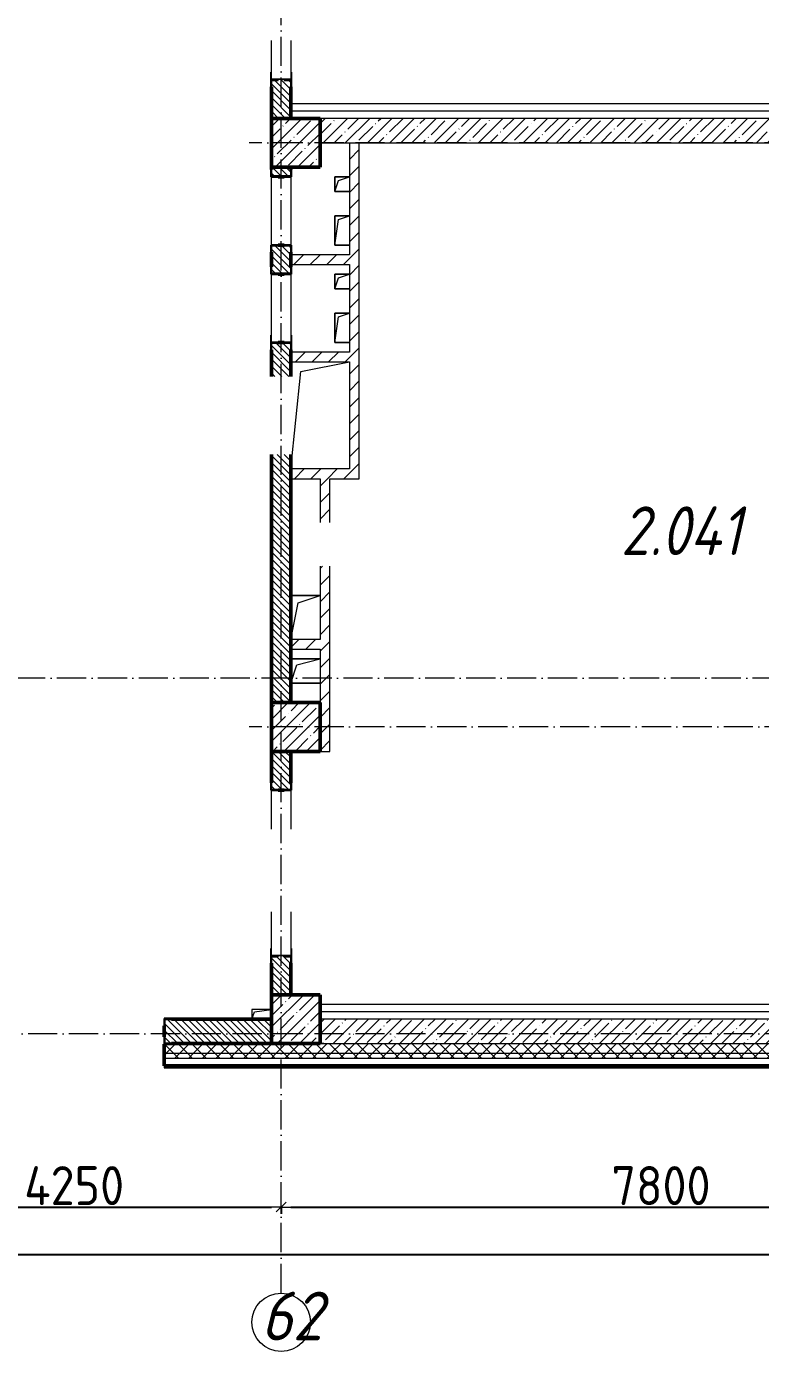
# Model space of a CAD drawing. Header units: millimetres. Extents: x -401725 to 250493, y 305116 to 802890.
# Drawn here: x 75144 to 82679, y 453933 to 467541 of the extents above; entities that cross this region are included whole.
import ezdxf

# ---------------------------------------------------------------- set-up
doc = ezdxf.new("R2010")
doc.units = ezdxf.units.MM
doc.linetypes.add('50_200_ШТРИХ_1Т_ш5_п1_п1_', pattern=[700, 500, -100, 0, -100])
for name, color, linetype, lineweight in [('A-____-____-DIMS', 7, 'Continuous', 9), ('A-DETL-____-OTLN-4', 7, 'Continuous', 18), ('A-FLOR-____-OTLN', 7, 'Continuous', 9), ('A-GENM-____-MCUT', 7, 'Continuous', 25), ('A-GENM-____-OTLN', 7, 'Continuous', 9), ('A-GENM-____-OTLN-1', 7, 'Continuous', 25), ('A-WALL-____-MCUT-1', 7, 'Continuous', 9), ('A-WALL-____-MCUT-2', 7, 'Continuous', 50), ('A-WALL-____-MCUT-3', 7, 'Continuous', 9), ('A-WALL-____-PATT-1', 7, 'Continuous', 9), ('A-WALL-FNSH-MCUT-1', 7, 'Continuous', 9), ('I-WALL-____-OTLN', 7, 'Continuous', 9), ('S-COLS-____-MCUT', 7, 'Continuous', 50), ('S-COLS-____-OTLN', 7, 'Continuous', 9), ('S-GRID-____-IDEN', 7, 'Continuous', 9), ('S-GRID-____-OTLN-1', 7, '50_200_ШТРИХ_1Т_ш5_п1_п1_', 9), ('Марки помещений', 7, 'Continuous', 9)]:
    doc.layers.add(name, color=color, linetype=linetype, lineweight=lineweight)
doc.styles.add('ISOCPEUR_I', font='isocpeui.ttf', dxfattribs={"width": 0.9, "height": 2.5})
doc.styles.add('ISOCPEUR_I_3', font='isocpeui.ttf', dxfattribs={"width": 0.85, "height": 2.2})
doc.styles.add('СПДС', font='isocpeur.ttf', dxfattribs={"width": 0.9})
doc.dimstyles.new('Размера А3', dxfattribs={"dimtxt": 200, "dimasz": 100, "dimexe": 70, "dimexo": 100, "dimgap": 20, "dimtad": 1, "dimdec": 0, "dimrnd": 10, "dimzin": 0, "dimdsep": 46, "dimtxsty": 'СПДС', "dimblk": 'ARROWHEAD_6', "dimcen": 1, "dimclrd": 256, "dimclre": 256, "dimclrt": 256, "dimazin": 0, "dimtfac": 1, "dimtdec": 0, "dimtmove": 2, "dimatfit": 3, "dimfxl": 1, "dimtolj": 1, "dimtzin": 0, "dimarcsym": 0})
pattern_1 = [(135, (-15591.663, 459015.94), (-35.35534, -35.35534), [])]
pattern_2 = [(45, (-15591.66, 459015.94), (-70.71068, 70.71068), []), (135, (-15591.66, 459015.94), (-70.71068, -70.71068), [])]
pattern_3 = [(45, (-15591.66, 459015.94), (-84.85281, 84.85281), [])]
pattern_4 = [(45, (-15591.66, 459015.94), (-114.04925, 114.04925), []), (45, (-15477.61, 459015.94), (-114.04925, 114.04925), [201.612, -40.322, 3.353, -36.97])]

# ---------------------------------------------------------------- blocks, each defined once
blk = doc.blocks.new('BSC_Колонна _Прямоугольная - 500х500-V21-АР1_План отверстий 2 этажа в осях 1-64_А-ГГ')
at = {"layer": 'S-COLS-____-OTLN'}
h = blk.add_hatch(dxfattribs=at)
h.set_pattern_fill('FP_50', color=256, style=0, pattern_type=2)
h.set_pattern_definition([(45, (-93500, 1668.96), (-114.04925, 114.04925), []), (45, (-93385.95, 1668.96), (-114.04925, 114.04925), [201.613, -40.323, 3.353, -36.97])])
h.paths.add_polyline_path([(-250, -250), (250, -250), (250, 250), (-250, 250)], flags=0)
at = {"layer": 'S-COLS-____-MCUT'}
for p, q in [((250, 250), (-250, 250)), ((-250, 250), (-250, -250)), ((250, -250), (250, 250)), ((-250, -250), (250, -250))]:
    blk.add_line(p, q, dxfattribs=at)
blk = doc.blocks.new('BSC_Колонна _Прямоугольная - 500х500-V23-АР1_План отверстий 2 этажа в осях 1-64_А-ГГ')
at = {"layer": 'S-COLS-____-OTLN'}
h = blk.add_hatch(dxfattribs=at)
h.set_pattern_fill('FP_52', color=256, style=0, pattern_type=2)
h.set_pattern_definition([(45, (-93500, -7331.04), (-114.04925, 114.04925), []), (45, (-93385.95, -7331.04), (-114.04925, 114.04925), [201.613, -40.323, 3.353, -36.97])])
h.paths.add_polyline_path([(-250, -250), (250, -250), (250, 250), (-250, 250)], flags=0)
at = {"layer": 'S-COLS-____-MCUT'}
for p, q in [((250, 250), (-250, 250)), ((-250, 250), (-250, -250)), ((250, -250), (250, 250)), ((-250, -250), (250, -250))]:
    blk.add_line(p, q, dxfattribs=at)
blk = doc.blocks.new('BSC_Колонна _Прямоугольная - 500х500-V78-АР1_План отверстий 2 этажа в осях 1-64_А-ГГ')
at = {"layer": 'S-COLS-____-OTLN'}
h = blk.add_hatch(dxfattribs=at)
h.set_pattern_fill('FP_107', color=256, style=0, pattern_type=2)
h.set_pattern_definition([(45, (-93500, -1331.04), (-114.04925, 114.04925), []), (45, (-93385.95, -1331.04), (-114.04925, 114.04925), [201.613, -40.323, 3.353, -36.97])])
h.paths.add_polyline_path([(-250, -250), (250, -250), (250, 250), (-250, 250)], flags=0)
at = {"layer": 'S-COLS-____-MCUT'}
for p, q in [((250, 250), (-250, 250)), ((-250, 250), (-250, -250)), ((250, -250), (250, 250)), ((-250, -250), (250, -250))]:
    blk.add_line(p, q, dxfattribs=at)
blk = doc.blocks.new('Фахверк_СКБ_Уголок - 250_2700-27497298-АР1_План отверстий 2 этажа в осях 1-64_А-ГГ')
at = {"layer": 'A-GENM-____-MCUT'}
for p, q in [((200, 181), (125, 181)), ((125, 181), (125, 106)), ((131, 106), (131, 175)), ((131, 175), (200, 175)), ((200, 175), (200, 181)), ((125, 106), (131, 106)), ((131, -6), (125, -6)), ((125, -6), (125, -81)), ((125, -81), (200, -81)), ((131, -75), (131, -6)), ((200, -75), (131, -75)), ((200, -81), (200, -75))]:
    blk.add_line(p, q, dxfattribs=at)
blk = doc.blocks.new('Фахверк_СКБ_Уголок - 200_3960-28268576-АР1_План отверстий 2 этажа в осях 1-64_А-ГГ')
at = {"layer": 'A-GENM-____-MCUT'}
for p, q in [((200, 156), (125, 156)), ((125, 156), (125, 81)), ((131, 81), (131, 150)), ((131, 150), (200, 150)), ((200, 150), (200, 156)), ((125, 81), (131, 81)), ((131, 19), (125, 19)), ((125, 19), (125, -56)), ((131, -50), (131, 19)), ((125, -56), (200, -56)), ((200, -50), (131, -50)), ((200, -56), (200, -50))]:
    blk.add_line(p, q, dxfattribs=at)
blk = doc.blocks.new('154_Стойка_СКБ_Уголок - СМ-2480_200-28346303-АР1_План отверстий 2 этажа в осях 1-64_А-ГГ')
at = {"layer": 'A-GENM-____-MCUT'}
for p, q in [((125, 156), (125, 81)), ((200, 156), (125, 156)), ((131, 81), (131, 150)), ((131, 150), (200, 150)), ((200, 150), (200, 156)), ((125, 81), (131, 81)), ((131, 19), (125, 19)), ((125, 19), (125, -56)), ((131, -50), (131, 19)), ((125, -56), (200, -56)), ((200, -50), (131, -50)), ((200, -56), (200, -50))]:
    blk.add_line(p, q, dxfattribs=at)
blk = doc.blocks.new('Стойка_Влож_Полоса боковая - Полоса-28213942-АР1_План отверстий 2 этажа в осях 1-64_А-ГГ')
at = {"layer": 'A-GENM-____-OTLN'}
for p, q in [((-5, 60), (0, 60)), ((-5, -60), (-5, 60)), ((0, 31), (0, -31)), ((0, -60), (-5, -60))]:
    blk.add_line(p, q, dxfattribs=at)
blk = doc.blocks.new('Стойка_Влож_Уголок_Опорный - Уголок-28213941-АР1_План отверстий 2 этажа в осях 1-64_А-ГГ')
at = {"layer": 'A-GENM-____-OTLN'}
for p, q in [((-212, -6), (-212, 0)), ((0, 0), (0, -6)), ((-212, -75), (-212, -6)), ((-212, -6), (-206, -6)), ((-212, -75), (-206, -75)), ((-6, -6), (0, -6)), ((-6, -75), (0, -75)), ((0, -6), (0, -75))]:
    blk.add_line(p, q, dxfattribs=at)
blk = doc.blocks.new('154_Стойка_СКБ_Уголок - СМ-2180_200-28268025-АР1_План отверстий 2 этажа в осях 1-64_А-ГГ')
at = {"layer": 'A-GENM-____-MCUT'}
for p, q in [((125, 156), (125, 81)), ((200, 156), (125, 156)), ((131, 81), (131, 150)), ((131, 150), (200, 150)), ((200, 150), (200, 156)), ((125, 81), (131, 81)), ((131, 19), (125, 19)), ((125, 19), (125, -56)), ((131, -50), (131, 19)), ((125, -56), (200, -56)), ((200, -50), (131, -50)), ((200, -56), (200, -50))]:
    blk.add_line(p, q, dxfattribs=at)
blk = doc.blocks.new('Фахверк_СКБ_Уголок - 200_3960_зеркало-28268689-АР1_План отверстий 2 этажа в осях 1-64_А-ГГ')
at = {"layer": 'A-GENM-____-MCUT'}
for p, q in [((200, 156), (125, 156)), ((125, 156), (125, 81)), ((131, 81), (131, 150)), ((131, 150), (200, 150)), ((200, 150), (200, 156)), ((125, 81), (131, 81)), ((131, 19), (125, 19)), ((125, 19), (125, -56)), ((131, -50), (131, 19)), ((125, -56), (200, -56)), ((200, -50), (131, -50)), ((200, -56), (200, -50))]:
    blk.add_line(p, q, dxfattribs=at)
blk = doc.blocks.new('AR_Отверстие прямоугольное _в плите_ - AR_Отверстие прямоугольное _в плите_-30423627-АР1_План отверстий 2 этажа в осях 1-64_А-ГГ')
at = {"layer": 'A-GENM-____-OTLN'}
for p, q in [((75, 75), (-75, 75)), ((-75, 75), (-75, -75)), ((-75, -75), (-37, 37)), ((-37, 37), (75, 75)), ((-75, -75), (75, -75))]:
    blk.add_line(p, q, dxfattribs=at)
blk = doc.blocks.new('AR_Отверстие прямоугольное _в плите_ - AR_Отверстие прямоугольное _в плите_-30423637-АР1_План отверстий 2 этажа в осях 1-64_А-ГГ')
at = {"layer": 'A-GENM-____-OTLN'}
for p, q in [((75, 150), (-75, 150)), ((-75, 150), (-75, -150)), ((-37, 113), (75, 150)), ((-75, -150), (-37, 113)), ((-75, -150), (75, -150))]:
    blk.add_line(p, q, dxfattribs=at)
blk = doc.blocks.new('AR_Отверстие прямоугольное _в плите_ - AR_Отверстие прямоугольное _в плите_-V161-АР1_План отверстий 2 этажа в осях 1-64_А-ГГ')
at = {"layer": 'A-GENM-____-OTLN'}
for p, q in [((100, 50), (-100, 50)), ((-100, 50), (-100, -50)), ((-100, -50), (-75, 25)), ((-75, 25), (100, 50))]:
    blk.add_line(p, q, dxfattribs=at)
blk = doc.blocks.new('AR_Отверстие прямоугольное _в плите_ - AR_Отверстие прямоугольное _в плите_-30552713-АР1_План отверстий 2 этажа в осях 1-64_А-ГГ')
at = {"layer": 'A-GENM-____-OTLN'}
for p, q in [((-200, 450), (300, 550)), ((-300, -550), (-200, 450))]:
    blk.add_line(p, q, dxfattribs=at)
blk = doc.blocks.new('AR_Отверстие прямоугольное _в плите_ - AR_Отверстие прямоугольное _в плите_-30552572-АР1_План отверстий 2 этажа в осях 1-64_А-ГГ')
at = {"layer": 'A-GENM-____-OTLN'}
for p, q in [((150, 125), (-150, 125)), ((-150, -125), (-88, 63)), ((-88, 63), (150, 125)), ((-150, -125), (150, -125))]:
    blk.add_line(p, q, dxfattribs=at)
blk = doc.blocks.new('AR_Отверстие прямоугольное _в плите_ - AR_Отверстие прямоугольное _в плите_-V177-АР1_План отверстий 2 этажа в осях 1-64_А-ГГ')
at = {"layer": 'A-GENM-____-OTLN'}
for p, q in [((150, 225), (-150, 225)), ((-150, -225), (-75, 150)), ((-75, 150), (150, 225))]:
    blk.add_line(p, q, dxfattribs=at)
blk = doc.blocks.new('Ось сетки - Круг_Ø6_00__ISO-2_5_0_9K_-25732049-АР1_План отверстий 2 этажа в осях 1-64_А-ГГ')
at = {"layer": 'S-GRID-____-IDEN'}
blk.add_circle((0, 0), 3, dxfattribs=at)
blk = doc.blocks.new('ARROWHEAD_6')
at = {"color": 0, "linetype": 'Continuous'}
for p, q in [((0, 0), (-1, 0)), ((-0.5, -0.5), (0.5, 0.5))]:
    blk.add_line(p, q, dxfattribs=at)
blk = doc.blocks.new('*D4656')
at = {"layer": 'A-____-____-DIMS', "lineweight": -2, "transparency": 16777216}
for p, q in [((73508, 455423), (73508, 455347)), ((73608, 455417), (77658, 455417)), ((77758, 455423), (77758, 455347))]:
    blk.add_line(p, q, dxfattribs=at)
at = {"layer": 'Defpoints', "color": 0, "lineweight": 30, "transparency": 16777216}
for p in [(73508, 455523), (77758, 455523), (77758, 455417)]:
    blk.add_point(p, dxfattribs=at)
at = {"layer": 'A-____-____-DIMS', "lineweight": -2, "transparency": 16777216, "xscale": 100, "yscale": 100, "zscale": 100, "rotation": 180}
blk.add_blockref('ARROWHEAD_6', (73508, 455417), dxfattribs=at)
at = {"layer": 'A-____-____-DIMS', "lineweight": -2, "transparency": 16777216, "xscale": 100, "yscale": 100, "zscale": 100}
blk.add_blockref('ARROWHEAD_6', (77758, 455417), dxfattribs=at)
at = {"layer": 'A-____-____-DIMS', "transparency": 16777216, "insert": (75633, 455637), "char_height": 400, "attachment_point": 5, "style": 'СПДС'}
blk.add_mtext('\\A1;4250', dxfattribs=at)
blk = doc.blocks.new('*D4657')
at = {"layer": 'A-____-____-DIMS', "lineweight": -2, "transparency": 16777216}
for p, q in [((77758, 455423), (77758, 455347)), ((77858, 455417), (85458, 455417)), ((85558, 455423), (85558, 455347))]:
    blk.add_line(p, q, dxfattribs=at)
at = {"layer": 'Defpoints', "color": 0, "lineweight": 30, "transparency": 16777216}
for p in [(77758, 455523), (85558, 455523), (85558, 455417)]:
    blk.add_point(p, dxfattribs=at)
at = {"layer": 'A-____-____-DIMS', "lineweight": -2, "transparency": 16777216, "xscale": 100, "yscale": 100, "zscale": 100, "rotation": 180}
blk.add_blockref('ARROWHEAD_6', (77758, 455417), dxfattribs=at)
at = {"layer": 'A-____-____-DIMS', "lineweight": -2, "transparency": 16777216, "xscale": 100, "yscale": 100, "zscale": 100}
blk.add_blockref('ARROWHEAD_6', (85558, 455417), dxfattribs=at)
at = {"layer": 'A-____-____-DIMS', "transparency": 16777216, "insert": (81658, 455637), "char_height": 400, "attachment_point": 5, "style": 'СПДС'}
blk.add_mtext('\\A1;7800', dxfattribs=at)
blk = doc.blocks.new('*D4658')
at = {"layer": 'A-____-____-DIMS', "lineweight": -2, "transparency": 16777216}
for p, q in [((-17942, 454935), (-17942, 454859)), ((-17842, 454929), (85458, 454929)), ((85558, 454935), (85558, 454859))]:
    blk.add_line(p, q, dxfattribs=at)
at = {"layer": 'Defpoints', "color": 0, "lineweight": 30, "transparency": 16777216}
for p in [(-17942, 455035), (85558, 455035), (85558, 454929)]:
    blk.add_point(p, dxfattribs=at)
at = {"layer": 'A-____-____-DIMS', "lineweight": -2, "transparency": 16777216, "xscale": 100, "yscale": 100, "zscale": 100, "rotation": 180}
blk.add_blockref('ARROWHEAD_6', (-17942, 454929), dxfattribs=at)
at = {"layer": 'A-____-____-DIMS', "lineweight": -2, "transparency": 16777216, "xscale": 100, "yscale": 100, "zscale": 100}
blk.add_blockref('ARROWHEAD_6', (85558, 454929), dxfattribs=at)
at = {"layer": 'A-____-____-DIMS', "transparency": 16777216, "insert": (33808, 455149), "char_height": 400, "attachment_point": 5, "style": 'СПДС'}
blk.add_mtext('\\A1;103500', dxfattribs=at)
blk = doc.blocks.new('2этаж')
at = {"layer": 'S-GRID-____-OTLN-1', "color": 251, "ltscale": 0.6, "true_color": 0x636466}
for p, q in [((77758.3, 454533.3), (77758.3, 508896.9)), ((88482.7, 466347), (77429.6, 466347)), ((88359, 460847), (-20260.4, 460847)), ((88482.7, 460347), (77429.6, 460347)), ((88482.7, 457197), (-20260.4, 457197))]:
    blk.add_line(p, q, dxfattribs=at)
at = {"layer": 'S-GRID-____-IDEN', "insert": (77548.8, 454547.9), "char_height": 500, "width": 404.05, "attachment_point": 1, "style": 'ISOCPEUR_I'}
blk.add_mtext('62', dxfattribs=at)
at = {"layer": 'A-____-____-DIMS'}
for base, p1, p2, picture, middle in [((77758.3, 455417.4), (73508.3, 455523.5), (77758.3, 455523.5), '*D4656', (75633.3, 455637.4)), ((85558.3, 455417.4), (77758.3, 455523.5), (85558.3, 455523.5), '*D4657', (81658.3, 455637.4)), ((85558.3, 454929.2), (-17941.7, 455035.3), (85558.3, 455035.3), '*D4658', (33808.3, 455149.2))]:
    dim = blk.add_linear_dim(base=base, p1=p1, p2=p2, dimstyle='Размера А3', override={"dimtxt": 400}, dxfattribs=at)
    dim.commit()
    dim.dimension.update_dxf_attribs({"geometry": picture, "text_midpoint": middle})

msp = doc.modelspace()

# ---------------------------------------------------------------- hatches: boundary and pattern name
at = {"layer": 'A-WALL-____-PATT-1'}
h = msp.add_hatch(dxfattribs=at)
h.set_pattern_fill('FP_6', color=256, style=0, pattern_type=2)
h.set_pattern_definition(pattern_1)
h.paths.add_polyline_path([(77858.3366, 466596.983), (77858.3366, 466990.983), (77789.3366, 466990.983), (77789.3366, 466996.983), (77727.3366, 466996.983), (77727.3366, 466990.983), (77658.3366, 466990.983), (77658.3366, 466596.983)], flags=0)
h.paths.add_polyline_path([(77789.3366, 468696.983), (77789.3366, 468702.983), (77858.3366, 468702.983), (77858.3366, 469096.983), (77658.3366, 469096.983), (77658.3366, 468702.983), (77727.3366, 468702.983), (77727.3366, 468696.983)], flags=0)
h = msp.add_hatch(dxfattribs=at)
h.set_pattern_fill('FP_25', color=256, style=0, pattern_type=2)
h.set_pattern_definition(pattern_4)
h.paths.add_polyline_path([(85158.3366, 466346.983), (85158.3366, 466596.983), (78158.3366, 466596.983), (78158.3366, 466346.983), (85140.1114, 466346.983)], flags=0)
h = msp.add_hatch(dxfattribs=at)
h.set_pattern_fill('FP_4', color=256, style=0, pattern_type=2)
h.set_pattern_definition(pattern_3)
h.paths.add_polyline_path([(78558.3366, 462996.983), (78558.3366, 466346.983), (78458.3366, 466346.983), (78458.3366, 462996.983)], flags=0)
h = msp.add_hatch(dxfattribs=at)
h.set_pattern_fill('FP_6', color=256, style=0, pattern_type=2)
h.set_pattern_definition(pattern_1)
h.paths.add_polyline_path([(77658.3366, 460596.983), (77858.3366, 460596.983), (77858.3366, 463146.983), (77658.3366, 463146.983)], flags=0)
h.paths.add_polyline_path([(77839.4177, 463946.983), (77858.3366, 463946.983), (77858.0123, 464290.983), (77789.3366, 464290.983), (77789.3366, 464296.983), (77727.3366, 464296.983), (77727.3366, 464290.983), (77658.3366, 464290.983), (77658.3366, 463946.983), (77789.3366, 463946.983)], flags=0)
h.paths.add_polyline_path([(77789.3366, 464996.983), (77789.3366, 465002.983), (77858.3366, 465002.983), (77858.3366, 465290.983), (77789.3366, 465290.983), (77789.3366, 465296.983), (77727.3366, 465296.983), (77727.3366, 465290.983), (77658.3366, 465290.983), (77658.3366, 465002.983), (77727.3366, 465002.983), (77727.3366, 464996.983)], flags=0)
h.paths.add_polyline_path([(77789.3366, 465996.983), (77789.3366, 466002.983), (77858.3366, 466002.983), (77858.3366, 466096.983), (77658.3366, 466096.983), (77658.3366, 466002.983), (77727.3366, 466002.983), (77727.3366, 465996.983)], flags=0)
h = msp.add_hatch(dxfattribs=at)
h.set_pattern_fill('FP_4', color=256, style=0, pattern_type=2)
h.set_pattern_definition(pattern_3)
h.paths.add_polyline_path([(78458.3366, 465096.983), (78458.3366, 465196.983), (77858.3366, 465196.983), (77858.3366, 465096.983), (78070.2543, 465096.983)], flags=0)
h = msp.add_hatch(dxfattribs=at)
h.set_pattern_fill('FP_4', color=256, style=0, pattern_type=2)
h.set_pattern_definition(pattern_3)
h.paths.add_polyline_path([(78458.3366, 464096.983), (78458.3366, 464196.983), (77858.3366, 464196.983), (77858.3366, 464096.983), (78070.2543, 464096.983)], flags=0)
h = msp.add_hatch(dxfattribs=at)
h.set_pattern_fill('FP_4', color=256, style=0, pattern_type=2)
h.set_pattern_definition(pattern_3)
h.paths.add_polyline_path([(77858.3366, 462896.983), (78558.3366, 462896.983), (78558.3366, 462996.983), (77858.3366, 462996.983)], flags=0)
h = msp.add_hatch(dxfattribs=at)
h.set_pattern_fill('FP_4', color=256, style=0, pattern_type=2)
h.set_pattern_definition(pattern_3)
h.paths.add_polyline_path([(78258.3366, 460096.983), (78258.3366, 461996.983), (78158.3366, 461996.983), (78158.3366, 460096.983)], flags=0)
h.paths.add_polyline_path([(78258.3366, 462446.983), (78258.3366, 462896.983), (78158.3366, 462896.983), (78158.3366, 462446.983), (78231.0639, 462446.983)], flags=0)
h = msp.add_hatch(dxfattribs=at)
h.set_pattern_fill('FP_4', color=256, style=0, pattern_type=2)
h.set_pattern_definition(pattern_3)
h.paths.add_polyline_path([(77858.3366, 461146.983), (78158.3366, 461146.983), (78158.3366, 461246.983), (77858.3366, 461246.983)], flags=0)
h = msp.add_hatch(dxfattribs=at)
h.set_pattern_fill('FP_6', color=256, style=0, pattern_type=2)
h.set_pattern_definition(pattern_1)
h.paths.add_polyline_path([(77858.3366, 457596.983), (77858.3366, 457990.983), (77789.3366, 457990.983), (77789.3366, 457996.983), (77727.3366, 457996.983), (77727.3366, 457990.983), (77658.3366, 457990.983), (77658.3366, 457596.983), (77818.3366, 457596.983)], flags=0)
h.paths.add_polyline_path([(77789.3366, 459696.983), (77789.3366, 459702.983), (77858.3366, 459702.983), (77858.3366, 460096.983), (77658.3366, 460096.983), (77658.3366, 459702.983), (77727.3366, 459702.983), (77727.3366, 459696.983)], flags=0)
h = msp.add_hatch(dxfattribs=at)
h.set_pattern_fill('FP_6', color=256, style=0, pattern_type=2)
h.set_pattern_definition(pattern_1)
h.paths.add_polyline_path([(76633.3366, 457096.983), (77658.3366, 457096.983), (77658.3366, 457346.983), (76564.3366, 457346.983), (76564.3366, 457277.983), (76558.3366, 457277.983), (76558.3366, 457165.983), (76564.3366, 457165.983), (76564.3366, 457096.983)], flags=0)
h.paths.add_polyline_path([(74752.3366, 457096.983), (74752.3366, 457165.983), (74758.3366, 457165.983), (74758.3366, 457277.983), (74752.3366, 457277.983), (74752.3366, 457346.983), (73908.3366, 457346.983), (73908.3366, 457096.983), (74683.3366, 457096.983)], flags=0)
h = msp.add_hatch(dxfattribs=at)
h.set_pattern_fill('FP_25', color=256, style=0, pattern_type=2)
h.set_pattern_definition(pattern_4)
h.paths.add_polyline_path([(85140.1114, 457096.983), (85158.3366, 457096.983), (85158.3366, 457346.983), (78158.3366, 457346.983), (78158.3366, 457096.983), (83372.6471, 457096.983)], flags=0)
h = msp.add_hatch(dxfattribs=at)
h.set_pattern_fill('FP_1', color=256, style=0, pattern_type=2)
h.set_pattern_definition(pattern_2)
h.paths.add_polyline_path([(85658.3366, 456996.983), (85658.3366, 457096.983), (76633.3366, 457096.983), (76633.3366, 457090.983), (76558.3366, 457090.983), (76558.3366, 456996.983), (85158.3366, 456996.983)], flags=0)
h.paths.add_polyline_path([(74758.3366, 456996.983), (74758.3366, 457090.983), (74683.3366, 457090.983), (74683.3366, 457096.983), (66808.3366, 457096.983), (66808.3366, 456996.983), (74535.3257, 456996.983)], flags=0)
h.paths.add_polyline_path([(65308.3366, 456996.983), (65808.3366, 456996.983), (65808.3366, 457096.983), (64683.3366, 457096.983), (64683.3366, 457090.983), (64608.3366, 457090.983), (64608.3366, 456996.983), (64683.3366, 456996.983)], flags=0)
h.paths.add_polyline_path([(55408.3366, 456996.983), (56808.3366, 456996.983), (56808.3366, 457096.983), (55483.3366, 457096.983), (55483.3366, 457090.983), (55408.3366, 457090.983)], flags=0)
h.paths.add_polyline_path([(53258.3366, 456996.983), (53608.3366, 456996.983), (53608.3366, 457090.983), (53533.3366, 457090.983), (53533.3366, 457096.983), (52483.3366, 457096.983), (52483.3366, 457090.983), (52408.3366, 457090.983), (52408.3366, 456996.983), (52758.3366, 456996.983)], flags=0)
h.paths.add_polyline_path([(50608.0335, 456996.983), (50608.0335, 457090.983), (50533.3366, 457090.983), (50533.3366, 457096.983), (49483.3366, 457096.983), (49483.3366, 457090.983), (49408.3366, 457090.983), (49408.3366, 456996.983), (49790.8257, 456996.983)], flags=0)
h.paths.add_polyline_path([(47608.3366, 456996.983), (47608.3366, 457090.983), (47533.3366, 457090.983), (47533.3366, 457096.983), (46483.3366, 457096.983), (46483.3366, 457090.983), (46408.3366, 457090.983), (46408.3366, 456996.983), (47139.6293, 456996.983)], flags=0)
h.paths.add_polyline_path([(43758.3366, 456996.983), (44608.3366, 456996.983), (44608.3366, 457090.983), (44533.3366, 457090.983), (44533.3366, 457096.983), (43483.3366, 457096.983), (43483.3366, 457090.983), (43408.3366, 457090.983), (43408.3262, 456996.983), (43604.7007, 456996.983)], flags=0)
h.paths.add_polyline_path([(38302.3078, 456996.983), (38608.3262, 456996.983), (38608.3262, 457090.983), (38533.3366, 457090.983), (38533.3366, 457096.983), (37483.3366, 457096.983), (37483.3366, 457090.983), (37408.3366, 457090.983), (37408.3314, 456996.983), (38258.3366, 456996.983)], flags=0)
h.paths.add_polyline_path([(34408.3366, 456996.983), (35608.3314, 456996.983), (35608.3314, 457090.983), (35533.3366, 457090.983), (35533.3366, 457096.983), (34483.3366, 457096.983), (34483.3366, 457090.983), (34408.3366, 457090.983)], flags=0)
h.paths.add_polyline_path([(32116.1828, 456996.983), (32608.3366, 456996.983), (32608.3366, 457090.983), (32533.3366, 457090.983), (32533.3366, 457096.983), (31483.3366, 457096.983), (31483.3366, 457090.983), (31408.3366, 457090.983), (31408.3366, 456996.983), (31483.3366, 456996.983)], flags=0)
h.paths.add_polyline_path([(29464.9864, 456996.983), (29608.3366, 456996.983), (29608.3366, 457090.983), (29533.3366, 457090.983), (29533.3366, 457096.983), (28483.3366, 457096.983), (28483.3366, 457090.983), (28408.3366, 457090.983), (28408.3366, 456996.983), (29258.3366, 456996.983)], flags=0)
h.paths.add_polyline_path([(26608.3366, 456996.983), (26608.3366, 457090.983), (26533.3366, 457090.983), (26533.3366, 457096.983), (25483.3366, 457096.983), (25483.3366, 457090.983), (25408.3366, 457090.983), (25408.3366, 456996.983), (26533.3366, 456996.983)], flags=0)
h.paths.add_polyline_path([(23608.3366, 456996.983), (23608.3366, 457090.983), (23533.3366, 457091.6258), (23533.3366, 457096.983), (22208.3366, 457096.983), (22208.3366, 456996.983), (23602.3366, 456996.983)], flags=0)
h.paths.add_polyline_path([(19208.3366, 456996.983), (20408.3366, 456996.983), (20408.3366, 457090.983), (20333.3366, 457090.983), (20333.3366, 457096.983), (19208.3366, 457096.983)], flags=0)
h.paths.add_polyline_path([(17402.3366, 456996.983), (17408.3366, 456996.983), (17408.3366, 457090.983), (17333.3366, 457090.983), (17333.3366, 457096.983), (16283.3366, 457096.983), (16283.3366, 457090.983), (16208.3366, 457090.983), (16209.0042, 456996.983), (17333.3366, 456996.983)], flags=0)
h.paths.add_polyline_path([(14333.3366, 456996.983), (14408.3366, 456996.983), (14408.3366, 457090.983), (14333.3366, 457090.983), (14333.3366, 457096.983), (13208.3366, 457096.983), (13208.3366, 456996.983), (13708.3366, 456996.983)], flags=0)
h.paths.add_polyline_path([(10708.3366, 456996.983), (11408.3366, 456996.983), (11408.3366, 457090.983), (11333.3366, 457090.983), (11333.3366, 457096.983), (10208.3366, 457096.983), (10208.3366, 456996.983)], flags=0)
h.paths.add_polyline_path([(8408.3366, 456996.983), (8408.3366, 457090.983), (8333.3366, 457090.983), (8333.3366, 457096.983), (7283.3366, 457096.983), (7283.3366, 457090.983), (7208.3366, 457090.983), (7208.3366, 456996.983), (7371.6828, 456996.983)], flags=0)
h.paths.add_polyline_path([(5333.3366, 456996.983), (5408.3366, 456996.983), (5408.3366, 457090.983), (5333.3366, 457090.983), (5333.3366, 457096.983), (4208.3366, 457096.983), (4208.3366, 456996.983), (4720.4864, 456996.983)], flags=0)
h.paths.add_polyline_path([(1208.3366, 456996.983), (2408.3366, 456996.983), (2408.3366, 457090.983), (2333.3366, 457090.983), (2333.3366, 457096.983), (1208.3366, 457096.983)], flags=0)
h.paths.add_polyline_path([(-591.6634, 456996.983), (-591.6634, 457090.983), (-666.6634, 457090.983), (-666.6634, 457096.983), (-1716.6634, 457096.983), (-1716.6634, 457090.983), (-1791.6634, 457090.983), (-1791.6634, 456996.983), (-691.6634, 456996.983)], flags=0)
h.paths.add_polyline_path([(-2791.6634, 456996.983), (-2791.6634, 457090.983), (-2866.6634, 457090.983), (-2866.6634, 457096.983), (-8116.6634, 457096.983), (-8116.6634, 457090.983), (-8191.6634, 457090.983), (-8191.6634, 456996.983), (-3233.1029, 456996.983)], flags=0)
h.paths.add_polyline_path([(-10291.6634, 456996.983), (-9191.6634, 456996.983), (-9191.6634, 457090.983), (-9266.6634, 457090.983), (-9266.6634, 457096.983), (-18041.6634, 457096.983), (-18041.6634, 456996.983), (-10302.9601, 456996.983)], flags=0)
h = msp.add_hatch(dxfattribs=at)
h.set_pattern_fill('FP_1', color=256, style=0, pattern_type=2)
h.set_pattern_definition(pattern_2)
h.paths.add_polyline_path([(85658.3366, 456946.983), (85758.3366, 456946.983), (85758.3366, 456996.983), (76558.3366, 456996.983), (76558.3366, 456946.983), (85140.1114, 456946.983)], flags=0)
h.paths.add_polyline_path([(73651.5936, 456946.983), (74758.3366, 456946.983), (74758.3366, 456996.983), (66808.3366, 456996.983), (66808.3366, 456946.983), (72767.8614, 456946.983)], flags=0)
h.paths.add_polyline_path([(64608.3366, 456946.983), (65808.3366, 456946.983), (65808.3366, 456996.983), (64608.3366, 456996.983)], flags=0)
h.paths.add_polyline_path([(56808.3366, 456946.983), (56808.3366, 456996.983), (55408.3366, 456996.983), (55408.3366, 456946.983), (55976.9507, 456946.983)], flags=0)
h.paths.add_polyline_path([(53608.3366, 456946.983), (53608.3366, 456996.983), (52408.3366, 456996.983), (52408.3366, 456946.983), (53325.7543, 456946.983)], flags=0)
h.paths.add_polyline_path([(49790.8257, 456946.983), (50608.0335, 456946.983), (50608.0335, 456996.983), (49408.3366, 456996.983), (49408.3366, 456946.983)], flags=0)
h.paths.add_polyline_path([(47608.3366, 456946.983), (47608.3366, 456996.983), (46408.3366, 456996.983), (46408.3366, 456946.983), (47139.6293, 456946.983)], flags=0)
h.paths.add_polyline_path([(44488.4328, 456946.983), (44608.3366, 456946.983), (44608.3366, 456996.983), (43408.3262, 456996.983), (43408.3262, 456946.983), (43604.7007, 456946.983)], flags=0)
h.paths.add_polyline_path([(38608.3262, 456946.983), (38608.3262, 456996.983), (37408.3314, 456996.983), (37408.3314, 456946.983), (38302.3078, 456946.983)], flags=0)
h.paths.add_polyline_path([(35608.3314, 456946.983), (35608.3314, 456996.983), (34408.3366, 456996.983), (34408.3366, 456946.983), (34767.3792, 456946.983)], flags=0)
h.paths.add_polyline_path([(31408.3366, 456946.983), (32608.3366, 456946.983), (32608.3366, 456996.983), (31408.3366, 456996.983)], flags=0)
h.paths.add_polyline_path([(29464.9864, 456946.983), (29608.3366, 456946.983), (29608.3366, 456996.983), (28408.3366, 456996.983), (28408.3366, 456946.983), (28581.2542, 456946.983)], flags=0)
h.paths.add_polyline_path([(26608.3366, 456946.983), (26608.3366, 456996.983), (25408.3366, 456996.983), (25408.3366, 456946.983), (25930.0578, 456946.983)], flags=0)
h.paths.add_polyline_path([(23278.8614, 456946.983), (23608.3366, 456946.983), (23608.3366, 456996.983), (22208.3366, 456996.983), (22208.3366, 456946.983), (22395.1292, 456946.983)], flags=0)
h.paths.add_polyline_path([(20408.3366, 456946.983), (20408.3366, 456996.983), (19208.3366, 456996.983), (19208.3366, 456946.983), (19743.9328, 456946.983)], flags=0)
h.paths.add_polyline_path([(17408.3366, 456946.983), (17408.3366, 456996.983), (16208.3366, 456996.983), (16209.0042, 456946.983)], flags=0)
h.paths.add_polyline_path([(14408.3366, 456946.983), (14408.3366, 456996.983), (13208.3366, 456996.983), (13208.3366, 456946.983)], flags=0)
h.paths.add_polyline_path([(10208.3366, 456946.983), (11408.3366, 456946.983), (11408.3366, 456996.983), (10208.3366, 456996.983)], flags=0)
h.paths.add_polyline_path([(8408.3366, 456946.983), (8408.3366, 456996.983), (7208.3366, 456996.983), (7208.3366, 456946.983), (7371.6828, 456946.983)], flags=0)
h.paths.add_polyline_path([(5408.3366, 456946.983), (5408.3366, 456996.983), (4208.3366, 456996.983), (4208.3366, 456946.983), (4720.4864, 456946.983)], flags=0)
h.paths.add_polyline_path([(2408.3366, 456946.983), (2408.3366, 456996.983), (1208.3366, 456996.983), (1208.3366, 456946.983), (2069.2899, 456946.983)], flags=0)
h.paths.add_polyline_path([(-591.6634, 456946.983), (-591.6634, 456996.983), (-1791.6634, 456996.983), (-1791.6634, 456946.983), (-1465.6387, 456946.983)], flags=0)
h.paths.add_polyline_path([(-2791.6634, 456946.983), (-2791.6634, 456996.983), (-8191.6634, 456996.983), (-8191.6634, 456946.983), (-3233.1029, 456946.983)], flags=0)
h.paths.add_polyline_path([(-9191.6634, 456946.983), (-9191.6634, 456996.983), (-18141.6634, 456996.983), (-18141.6634, 456946.983), (-10302.9601, 456946.983)], flags=0)
h = msp.add_hatch(dxfattribs=at)
h.set_pattern_fill('FP_3', color=256, style=0, pattern_type=2)
h.set_pattern_definition([(45, (-15591.66, 459015.94), (-85.53659, 85.53659), []), (45, (-15534.64, 459015.94), (-85.53659, 85.53659), [])])
h.paths.add_polyline_path([(85888.3366, 456846.983), (85888.3366, 456866.983), (76558.3366, 456866.983), (76558.3366, 456846.983), (85140.1114, 456846.983)], flags=0)
h.paths.add_polyline_path([(74758.3366, 456846.983), (74758.3366, 456866.983), (66808.3366, 456866.983), (66808.3366, 456846.983), (74535.3257, 456846.983)], flags=0)
h.paths.add_polyline_path([(64608.3366, 456846.983), (65808.3366, 456846.983), (65808.3366, 456866.983), (64608.3366, 456866.983)], flags=0)
h.paths.add_polyline_path([(56808.3366, 456846.983), (56808.3366, 456866.983), (56293.3366, 456866.983), (56293.3366, 456846.983)], flags=0)

# ---------------------------------------------------------------- linework, layer by layer
at = {"layer": 'A-DETL-____-OTLN-4'}
for p, q in [((85408.3366, 466746.983), (77858.3366, 466746.983)), ((85408.3366, 466671.983), (77858.3366, 466671.983)), ((85158.3366, 457496.983), (78158.3366, 457496.983)), ((85158.3366, 457421.983), (78158.3366, 457421.983))]:
    msp.add_line(p, q, dxfattribs=at)
at = {"layer": 'A-FLOR-____-OTLN'}
for p, q in [((78308.3366, 465996.983), (78458.3366, 465996.983)), ((78308.3366, 465846.983), (78308.3366, 465996.983)), ((78458.3366, 465846.983), (78308.3366, 465846.983)), ((78308.3366, 465596.983), (78458.3366, 465596.983)), ((78308.3366, 465296.983), (78308.3366, 465596.983)), ((78458.3366, 465296.983), (78308.3366, 465296.983)), ((78308.3366, 464996.983), (78458.3366, 464996.983)), ((78308.3366, 464846.983), (78308.3366, 464996.983)), ((78458.3366, 464846.983), (78308.3366, 464846.983)), ((78308.3366, 464596.983), (78458.3366, 464596.983)), ((78308.3366, 464296.983), (78308.3366, 464596.983)), ((78458.3366, 464296.983), (78308.3366, 464296.983)), ((77858.3366, 461696.983), (78158.3366, 461696.983)), ((77858.3366, 461046.983), (78158.3366, 461046.983)), ((78158.3366, 460796.983), (77858.3366, 460796.983))]:
    msp.add_line(p, q, dxfattribs=at)
at = {"layer": 'A-WALL-____-MCUT-1'}
for p, q in [((85158.3366, 466596.983), (78158.3366, 466596.983)), ((78158.3366, 466346.983), (85158.3366, 466346.983)), ((85158.3366, 457346.983), (78158.3366, 457346.983)), ((78158.3366, 457096.983), (85158.3366, 457096.983))]:
    msp.add_line(p, q, dxfattribs=at)
at = {"layer": 'A-WALL-____-MCUT-2'}
for p, q in [((77658.3366, 466921.983), (77658.3366, 466596.983)), ((77858.3366, 466596.983), (77858.3366, 466921.983)), ((77658.3366, 466096.983), (77658.3366, 466071.983)), ((77858.3366, 466071.983), (77858.3366, 466096.983)), ((77727.3366, 465996.983), (77789.3366, 465996.983)), ((77789.3366, 465296.983), (77727.3366, 465296.983)), ((77658.3366, 465221.983), (77658.3366, 465071.983)), ((77858.3366, 465071.983), (77858.3366, 465221.983)), ((77727.3366, 464996.983), (77789.3366, 464996.983)), ((77789.3366, 464296.983), (77727.3366, 464296.983)), ((77658.3366, 464221.983), (77658.3366, 463946.983)), ((77858.3366, 463946.983), (77858.3366, 464221.983)), ((77658.3366, 463146.983), (77658.3366, 460596.983)), ((77858.3366, 460596.983), (77858.3366, 463146.983)), ((77658.3366, 460096.983), (77658.3366, 459771.983)), ((77858.3366, 459771.983), (77858.3366, 460096.983)), ((77727.3366, 459696.983), (77789.3366, 459696.983)), ((77658.3366, 457921.983), (77658.3366, 457596.983)), ((77858.3366, 457596.983), (77858.3366, 457921.983)), ((76558.3366, 457277.983), (76558.3366, 457165.983)), ((77658.3366, 457346.983), (76633.3366, 457346.983)), ((76558.3366, 457090.983), (76558.3366, 456866.983)), ((76633.3366, 457096.983), (77658.3366, 457096.983)), ((76558.3366, 456866.983), (85888.3366, 456866.983))]:
    msp.add_line(p, q, dxfattribs=at)
at = {"layer": 'A-WALL-____-MCUT-3'}
for p, q in [((76558.3366, 456996.983), (85758.3366, 456996.983)), ((76558.3366, 456946.983), (85808.3366, 456946.983))]:
    msp.add_line(p, q, dxfattribs=at)
at = {"layer": 'A-WALL-FNSH-MCUT-1'}
for p, q in [((78458.3366, 466346.983), (78458.3366, 465196.983)), ((78558.3366, 462896.983), (78558.3366, 466346.983)), ((78458.3366, 465196.983), (77858.3366, 465196.983)), ((77858.3366, 465096.983), (78458.3366, 465096.983)), ((78458.3366, 465096.983), (78458.3366, 464196.983)), ((78458.3366, 464196.983), (77858.3366, 464196.983)), ((77858.3366, 464096.983), (78458.3366, 464096.983)), ((78458.3366, 464096.983), (78458.3366, 462996.983)), ((78458.3366, 462996.983), (77858.3366, 462996.983)), ((77858.3366, 462896.983), (78158.3366, 462896.983)), ((78158.3366, 462896.983), (78158.3366, 462446.983)), ((78258.3366, 462446.983), (78258.3366, 462896.983)), ((78258.3366, 462896.983), (78558.3366, 462896.983)), ((78158.3366, 461996.983), (78158.3366, 461246.983)), ((78258.3366, 460096.983), (78258.3366, 461996.983)), ((78158.3366, 461246.983), (77858.3366, 461246.983)), ((77858.3366, 461146.983), (78158.3366, 461146.983)), ((78158.3366, 461146.983), (78158.3366, 460596.983)), ((78158.3366, 460096.983), (78258.3366, 460096.983)), ((76558.3366, 456866.983), (76558.3366, 456846.983)), ((76558.3366, 456846.983), (85908.3366, 456846.983))]:
    msp.add_line(p, q, dxfattribs=at)
at = {"layer": 'I-WALL-____-OTLN'}
for p, q in [((77658.3366, 466996.983), (77658.3366, 467396.983)), ((77858.3366, 467396.983), (77858.3366, 466996.983)), ((77658.3366, 465296.983), (77658.3366, 465996.983)), ((77858.3366, 465996.983), (77858.3366, 465296.983)), ((77658.3366, 464296.983), (77658.3366, 464996.983)), ((77858.3366, 464996.983), (77858.3366, 464296.983)), ((77658.3366, 459296.983), (77658.3366, 459696.983)), ((77858.3366, 459696.983), (77858.3366, 459296.983)), ((77658.3366, 457996.983), (77658.3366, 458446.983)), ((77858.3366, 458446.983), (77858.3366, 457996.983))]:
    msp.add_line(p, q, dxfattribs=at)

# ---------------------------------------------------------------- block references
at = {"color": 18, "true_color": 0x000000}
msp.add_blockref('2этаж', (0, 0), dxfattribs=at)
at = {"layer": 'A-GENM-____-OTLN'}
for name, p, rotation in [('Стойка_Влож_Уголок_Опорный - Уголок-28213941-АР1_План отверстий 2 этажа в осях 1-64_А-ГГ', (77652.3366, 466996.983), 180), ('Стойка_Влож_Полоса боковая - Полоса-28213942-АР1_План отверстий 2 этажа в осях 1-64_А-ГГ', (77758.3366, 466996.983), 269.9999999999999), ('Стойка_Влож_Уголок_Опорный - Уголок-28213941-АР1_План отверстий 2 этажа в осях 1-64_А-ГГ', (77652.3366, 464296.983), 180), ('Стойка_Влож_Уголок_Опорный - Уголок-28213941-АР1_План отверстий 2 этажа в осях 1-64_А-ГГ', (77652.3366, 457996.983), 180), ('Стойка_Влож_Полоса боковая - Полоса-28213942-АР1_План отверстий 2 этажа в осях 1-64_А-ГГ', (77758.3366, 457996.983), 269.9999999999999)]:
    msp.add_blockref(name, p, dxfattribs=dict(at, rotation=rotation))
for name, p in [('AR_Отверстие прямоугольное _в плите_ - AR_Отверстие прямоугольное _в плите_-30423627-АР1_План отверстий 2 этажа в осях 1-64_А-ГГ', (78383.3366, 465921.983)), ('AR_Отверстие прямоугольное _в плите_ - AR_Отверстие прямоугольное _в плите_-30423637-АР1_План отверстий 2 этажа в осях 1-64_А-ГГ', (78383.3366, 465446.983)), ('AR_Отверстие прямоугольное _в плите_ - AR_Отверстие прямоугольное _в плите_-30423627-АР1_План отверстий 2 этажа в осях 1-64_А-ГГ', (78383.3366, 464921.983)), ('AR_Отверстие прямоугольное _в плите_ - AR_Отверстие прямоугольное _в плите_-30423637-АР1_План отверстий 2 этажа в осях 1-64_А-ГГ', (78383.3366, 464446.983)), ('AR_Отверстие прямоугольное _в плите_ - AR_Отверстие прямоугольное _в плите_-30552713-АР1_План отверстий 2 этажа в осях 1-64_А-ГГ', (78158.3366, 463546.983)), ('AR_Отверстие прямоугольное _в плите_ - AR_Отверстие прямоугольное _в плите_-V177-АР1_План отверстий 2 этажа в осях 1-64_А-ГГ', (78008.3366, 461471.983)), ('AR_Отверстие прямоугольное _в плите_ - AR_Отверстие прямоугольное _в плите_-30552572-АР1_План отверстий 2 этажа в осях 1-64_А-ГГ', (78008.3366, 460921.983)), ('AR_Отверстие прямоугольное _в плите_ - AR_Отверстие прямоугольное _в плите_-V161-АР1_План отверстий 2 этажа в осях 1-64_А-ГГ', (77558.3366, 457396.983))]:
    msp.add_blockref(name, p, dxfattribs=at)
at = {"layer": 'A-GENM-____-OTLN-1'}
for name, p, rotation in [('154_Стойка_СКБ_Уголок - СМ-2480_200-28346303-АР1_План отверстий 2 этажа в осях 1-64_А-ГГ', (77708.3366, 467121.983), 269.9999999999999), ('Фахверк_СКБ_Уголок - 200_3960_зеркало-28268689-АР1_План отверстий 2 этажа в осях 1-64_А-ГГ', (77808.3366, 465871.983), 89.9999999999999), ('Фахверк_СКБ_Уголок - 200_3960-28268576-АР1_План отверстий 2 этажа в осях 1-64_А-ГГ', (77708.3366, 465421.983), 269.9999999999999), ('Фахверк_СКБ_Уголок - 200_3960_зеркало-28268689-АР1_План отверстий 2 этажа в осях 1-64_А-ГГ', (77808.3366, 464871.983), 89.9999999999999), ('154_Стойка_СКБ_Уголок - СМ-2180_200-28268025-АР1_План отверстий 2 этажа в осях 1-64_А-ГГ', (77708.3366, 464421.983), 269.9999999999999), ('Фахверк_СКБ_Уголок - 200_3960-28268576-АР1_План отверстий 2 этажа в осях 1-64_А-ГГ', (77808.3366, 459571.983), 89.9999999999999), ('154_Стойка_СКБ_Уголок - СМ-2480_200-28346303-АР1_План отверстий 2 этажа в осях 1-64_А-ГГ', (77708.3366, 458121.983), 269.9999999999999)]:
    msp.add_blockref(name, p, dxfattribs=dict(at, rotation=rotation))
msp.add_blockref('Фахверк_СКБ_Уголок - 250_2700-27497298-АР1_План отверстий 2 этажа в осях 1-64_А-ГГ', (76433.3366, 457171.983), dxfattribs=at)
at = {"layer": 'S-COLS-____-OTLN'}
for name, p in [('BSC_Колонна _Прямоугольная - 500х500-V23-АР1_План отверстий 2 этажа в осях 1-64_А-ГГ', (77908.3366, 466346.983)), ('BSC_Колонна _Прямоугольная - 500х500-V78-АР1_План отверстий 2 этажа в осях 1-64_А-ГГ', (77908.3366, 460346.983)), ('BSC_Колонна _Прямоугольная - 500х500-V21-АР1_План отверстий 2 этажа в осях 1-64_А-ГГ', (77908.3366, 457346.983))]:
    msp.add_blockref(name, p, dxfattribs=at)
at = {"layer": 'S-GRID-____-IDEN', "xscale": 99.99999999999993, "yscale": 99.99999999999993, "zscale": 99.99999999999993}
msp.add_blockref('Ось сетки - Круг_Ø6_00__ISO-2_5_0_9K_-25732049-АР1_План отверстий 2 этажа в осях 1-64_А-ГГ', (77758.3366, 454233.3346), dxfattribs=at)

# ---------------------------------------------------------------- texts
at = {"layer": 'Марки помещений', "insert": (81245.2291, 462612.7423), "char_height": 500, "width": 769.62, "attachment_point": 1, "style": 'ISOCPEUR_I_3'}
msp.add_mtext('2.041', dxfattribs=at)

doc.saveas('drawing.dxf')
